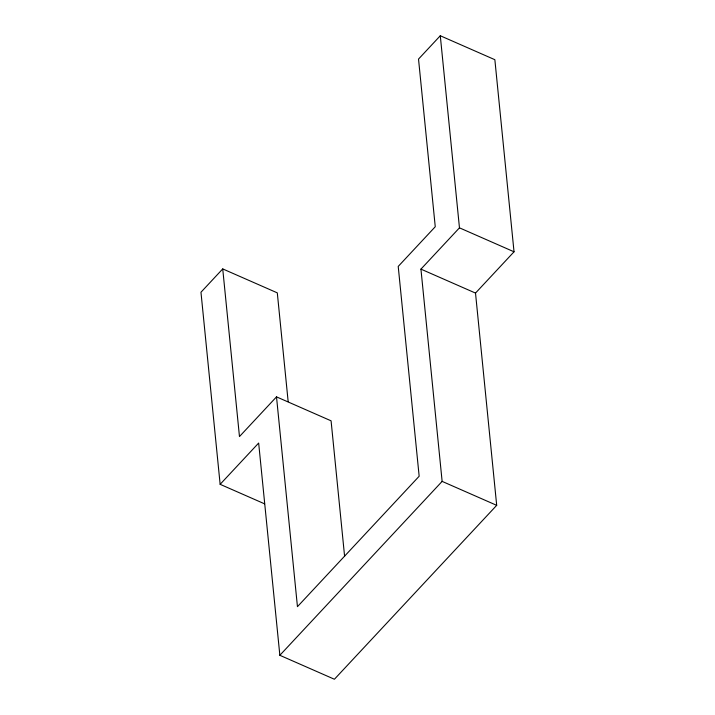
<?xml version="1.0" encoding="UTF-8"?>
<svg xmlns="http://www.w3.org/2000/svg" width="715" height="715" viewBox="0 0 715 715"><rect width="100%" height="100%" fill="white"/><g stroke="black" fill="none" stroke-linecap="round" stroke-linejoin="round"><path stroke-width="1.07" d="M288.163 401.669L277.304 292.864L222.731 268.911L200.969 292.238L220.14 484.323L264.604 503.843M220.14 484.323L258.66 443.041L279.851 655.298L334.414 679.25L496.693 505.335L475.511 293.079L514.031 251.796L494.86 59.703L440.288 35.75L418.525 59.077L435.256 226.735L398.219 266.427L419.16 476.235L297.449 606.669L276.508 396.861L331.081 420.822L344.594 556.252M276.508 396.861L239.471 436.561L222.731 268.911M279.851 655.298L442.129 481.383L420.938 269.126L459.468 227.835L440.288 35.75M459.468 227.835L514.031 251.796M420.938 269.126L475.511 293.079M442.129 481.383L496.693 505.335"/></g></svg>
